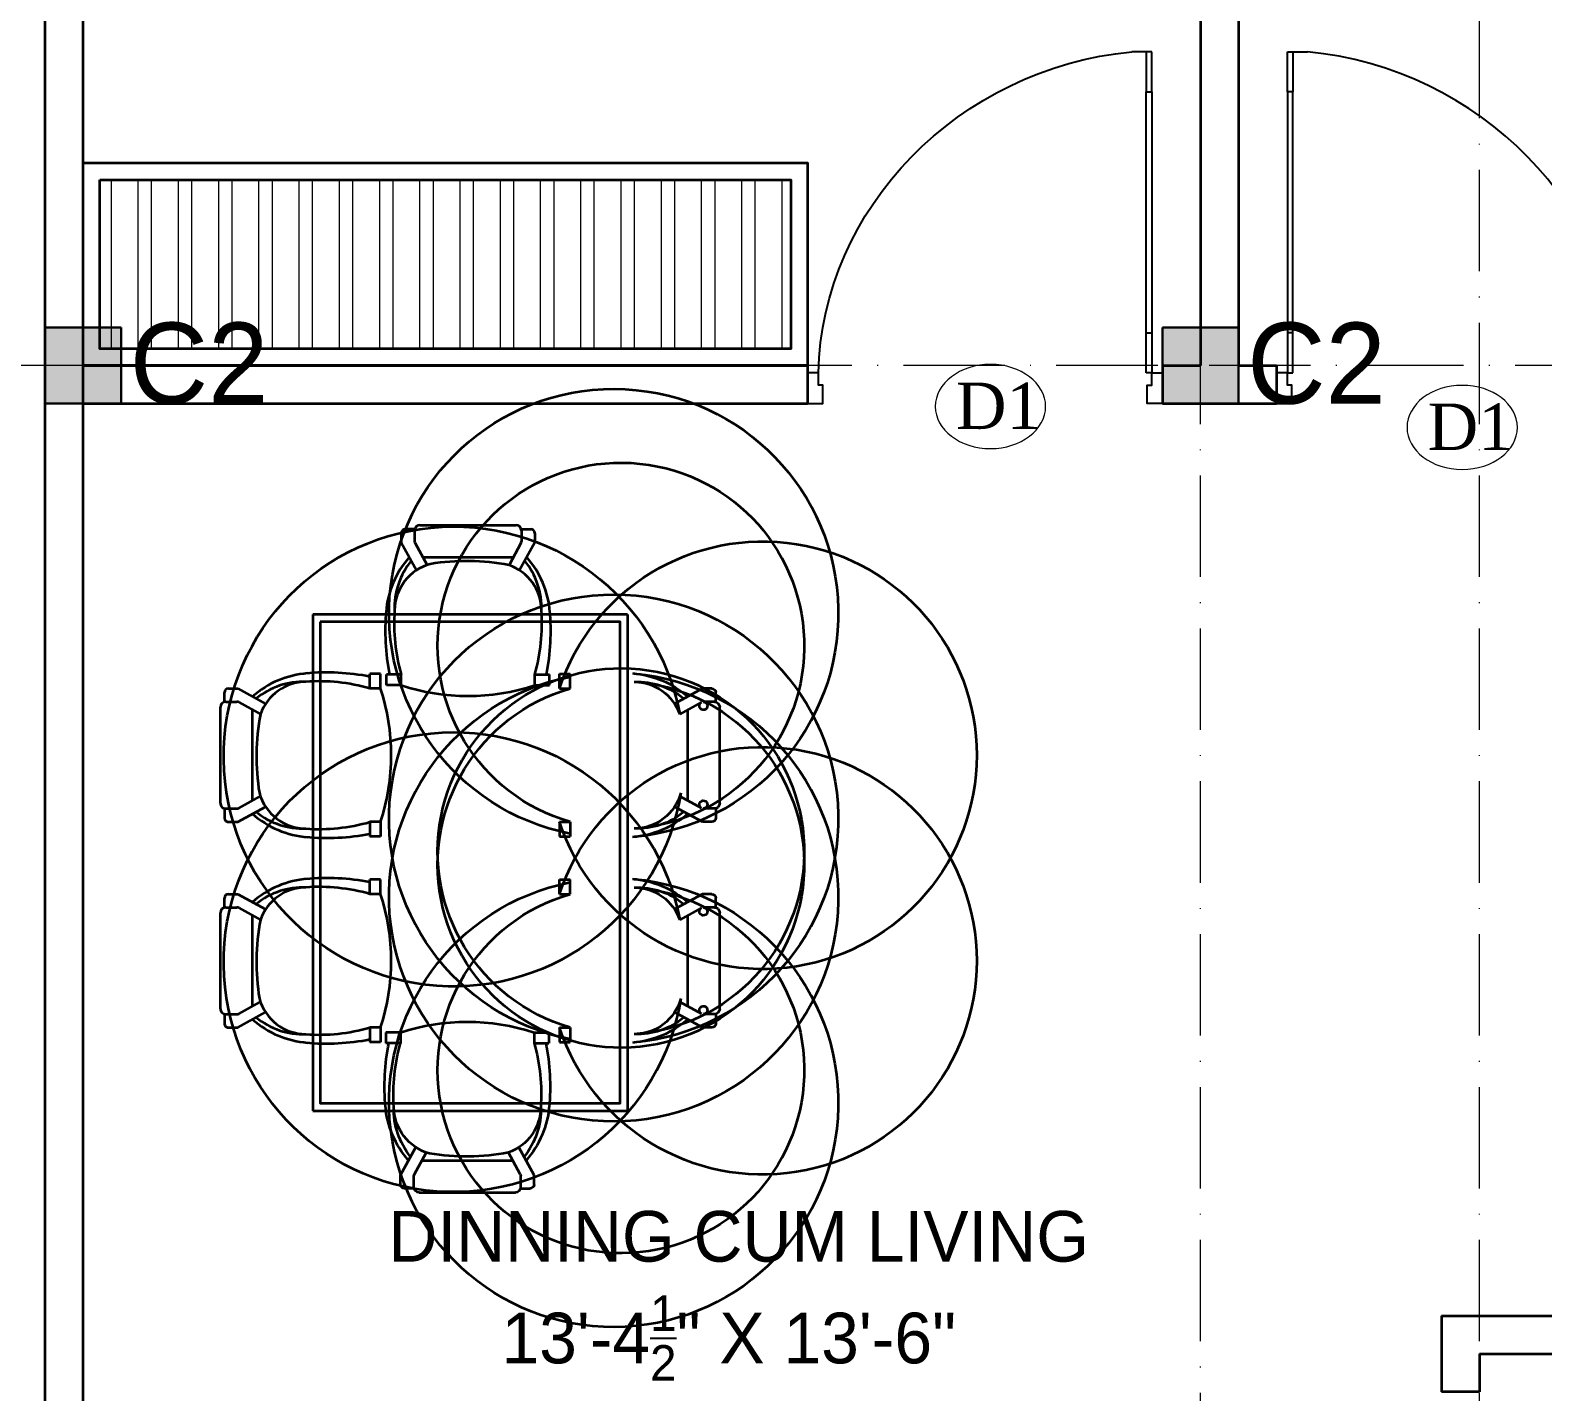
# Model space of a CAD drawing. Header units: millimetres. Extents: x -6808 to 215771, y -89660 to -16303.
# Drawn here: x 108520.9 to 108699.9, y -49764.1 to -49602.9 of the extents above; entities that cross this region are included whole.
import ezdxf

# ---------------------------------------------------------------- set-up
doc = ezdxf.new("R2010")
doc.units = ezdxf.units.MM
doc.header["$PDMODE"] = 35
doc.linetypes.add('ACAD_ISO10W100', pattern=[18, 12, -3, 0, -3])
doc.linetypes.add('DASHED', pattern=[0.75, 0.5, -0.25])
doc.layers.get('0').update_dxf_attribs({"color": 8})
doc.layers.add('AR.furniture', color=7, linetype='Continuous', lineweight=35, true_color=0x009e9e)
for name, color, linetype, lineweight in [('CHAUKHAT', 32, 'Continuous', 30), ('col.center', 5, 'ACAD_ISO10W100', 15), ('column', 5, 'Continuous', 30), ('dim2', 6, 'Continuous', 20), ('text', 7, 'Continuous', 25), ('wall', 7, 'Continuous', 35)]:
    doc.layers.add(name, color=color, linetype=linetype, lineweight=lineweight)
doc.layers.add('NET 01', color=8, linetype='Continuous')
doc.styles.add('SAJ', font='eurr____.ttf')
doc.styles.get("Standard").update_dxf_attribs({"font": 'times.ttf'})
doc.dimstyles.new('SAJ', dxfattribs={"dimtxt": 5, "dimasz": 2, "dimexe": 1, "dimexo": 1, "dimgap": 0.09375, "dimtad": 0, "dimdec": 1, "dimzin": 0, "dimdsep": 46, "dimlunit": 4, "dimtxsty": 'SAJ', "dimblk": 'OBLIQUE', "dimcen": 0.125, "dimdle": 0.375, "dimadec": 0, "dimazin": 0, "dimtfac": 1, "dimtdec": 1, "dimtofl": 0, "dimtmove": 0, "dimatfit": 3, "dimldrblk": 'OBLIQUE', "dimfxl": 1, "dimtolj": 1, "dimtzin": 0, "dimlwd": 5, "dimlwe": 5, "dimarcsym": 1})

# ---------------------------------------------------------------- blocks, each defined once
blk = doc.blocks.new('QEWFWE')
at = {"layer": 'NET 01'}
for p, q in [((238503.45, 15011.85), (238503.45, 15015.77)), ((238503.45, 15015.77), (238505.41, 15015.77)), ((238503.98, 15015.77), (238503.98, 15011.85)), ((238503.98, 15011.85), (238503.45, 15011.85)), ((238503.45, 15011.85), (238503.45, 14988.32)), ((238503.98, 14988.32), (238503.98, 15011.85)), ((238503.45, 14988.32), (238503.45, 14984.4)), ((238503.98, 14988.32), (238503.45, 14988.32)), ((238503.98, 14984.4), (238503.98, 14988.32)), ((238503.45, 14984.4), (238503.98, 14984.4))]:
    blk.add_line(p, q, dxfattribs=at)
for points in [[(238503.45, 14984.4), (238502.4, 14984.4), (238502.4, 14981.4), (238503.9, 14981.4), (238503.9, 14982.9), (238503.9, 14983.2), (238503.45, 14983.2)], [(238536.02, 14984.4), (238537.07, 14984.4), (238537.07, 14981.4), (238535.57, 14981.4), (238535.57, 14982.9), (238535.57, 14983.2), (238536.02, 14983.2)]]:
    blk.add_lwpolyline(points, close=True, dxfattribs=at)
blk.add_ellipse((238504.18, 14985.62), major_axis=(-29.27, 13.54), ratio=0.925766, start_param=-2.718612, end_param=-1.204625, dxfattribs=at)
blk = doc.blocks.new('_Oblique')
at = {"color": 0, "linetype": 'ByBlock', "lineweight": -2}
blk.add_line((-0.5, -0.5), (0.5, 0.5), dxfattribs=at)
blk = doc.blocks.new('*D608')
at = {"layer": 'Defpoints', "color": 0, "transparency": 16777216}
for p in [(108501.95, -49428.08), (108522.63, -49428.08), (108522.63, -50028.08)]:
    blk.add_point(p, dxfattribs=at)
at = {"layer": 'dim2', "color": 0, "linetype": 'DASHED', "lineweight": 5, "transparency": 16777216}
for p, q in [((108521.63, -49428.08), (108500.95, -49428.08)), ((108501.95, -49427.7), (108501.95, -49718.98)), ((108501.95, -50028.45), (108501.95, -49737.18)), ((108521.63, -50028.08), (108500.95, -50028.08))]:
    blk.add_line(p, q, dxfattribs=at)
at = {"layer": 'dim2', "color": 0, "lineweight": 5, "transparency": 16777216, "xscale": 2, "yscale": 2, "zscale": 2}
for p, rotation in [((108501.95, -49428.08), 90), ((108501.95, -50028.08), 270)]:
    blk.add_blockref('_Oblique', p, dxfattribs=dict(at, rotation=rotation))
at = {"layer": 'dim2', "color": 0, "transparency": 16777216, "insert": (108501.95, -49728.08), "char_height": 12, "attachment_point": 5, "rotation": 90, "style": 'SAJ'}
blk.add_mtext("\\A1;50'", dxfattribs=at)
blk = doc.blocks.new('A$C32B276F4')
at = {"layer": 'column'}
blk.add_hatch(color=256, dxfattribs=at).paths.add_polyline_path([(9, 0), (9, 9), (0, 9), (0, 0)])
for p, q in [((0, 0), (0, 9)), ((0, 9), (9, 9)), ((9, 9), (9, 0)), ((9, 0), (0, 0))]:
    blk.add_line(p, q, dxfattribs=at)
at = {"layer": 'col.center', "linetype": 'ByBlock', "insert": (10.02, 9.59), "char_height": 9.6, "width": 293.6941, "attachment_point": 1, "style": 'SAJ'}
blk.add_mtext('\\A1;{\\fCentury Gothic|b0|i0|c0|p34;C2}', dxfattribs=at)
blk = doc.blocks.new('Chair-16')
at = {"layer": 'AR.furniture'}
for p, q in [((-184.6, 397.6), (175.4, 397.6)), ((-254.6, 367.6), (-254.6, 332.6)), ((-203.9, 382.6), (-239.6, 382.6)), ((-204.6, 377.6), (-204.6, 336.4)), ((194.8, 382.6), (230.4, 382.6)), ((195.4, 377.6), (195.4, 336.4)), ((245.4, 367.6), (245.4, 332.6)), ((-254.6, 332.6), (-197.6, 228.3)), ((-202.7, 329.2), (-159.2, 249.5)), ((193.6, 329.2), (149.2, 247.8)), ((245.4, 332.6), (188.5, 228.3)), ((-174.6, 277.6), (165.4, 277.6)), ((-254.6, -162.4), (-309.6, -162.4)), ((-309.6, -202.4), (-309.6, -162.4)), ((-254.6, -202.4), (-254.6, -162.4)), ((245.4, -162.4), (300.4, -162.4)), ((245.4, -202.4), (245.4, -162.4)), ((300.4, -202.4), (300.4, -162.4)), ((-254.6, -202.4), (-309.6, -202.4)), ((245.4, -202.4), (300.4, -202.4))]:
    blk.add_line(p, q, dxfattribs=at)
for centre, radius, start, end in [((-184.6, 377.6), 20, 90, 180), ((175.4, 377.6), 20, 0, 90), ((-239.6, 367.6), 15, 90, 180), ((230.4, 367.6), 15, 0, 90), ((-189.6, 336.4), 15, 180, 208.6105), ((180.4, 336.4), 15, 331.3895, 0), ((44.2, 43.1), 356.8, 138.8912, 175.4463), ((-1.5, 87.4), 278.3, 140.7274, 182.0165), ((-97.3, 76.1), 182.3, 105.5248, 179.5284), ((-9.6, -598.8), 861.4, 79.3791, 99.1193), ((88.2, 76.1), 182.3, 0.4716, 70.4386), ((-7.6, 87.4), 278.3, 357.9835, 39.2726), ((-53.3, 43.1), 356.8, 4.5537, 41.1088), ((526.8, 0.4), 841.3, 174.7373, 191.161), ((405, 27.6), 686.4, 175.8227, 196.071), ((405, 27.6), 686.4, 175.8227, 196.071), ((-414.1, 27.6), 686.4, 343.929, 4.1773), ((-535.9, 0.4), 841.3, 348.839, 5.2627), ((-4.6, 558.8), 801.2, 251.8194, 288.1806)]:
    blk.add_arc(centre, radius, start, end, dxfattribs=at)
blk = doc.blocks.new('CHAIR_2')
at = {"xscale": 0.0361241177587824, "yscale": 0.0361241177587824, "zscale": 0.0361241177587824}
blk.add_blockref('Chair-16', (0.16, 8.76), dxfattribs=at)
blk = doc.blocks.new('A$C7EFD69F7')
at = {"xscale": 25.4, "yscale": 25.4, "zscale": 25.4}
blk.add_blockref('CHAIR_2', (283.3, -1.5), dxfattribs=at)
blk = doc.blocks.new('vgdrste')
at = {"layer": 'AR.furniture'}
for p, q in [((106974.36, -34877.92), (106974.36, -34922.61)), ((106974.36, -34877.92), (107044.86, -34877.92)), ((107044.86, -34922.61), (107044.86, -34877.92)), ((106974.36, -34922.61), (107044.86, -34922.61))]:
    blk.add_line(p, q, dxfattribs=at)
blk.add_lwpolyline([(106975.41, -34921.56), (107043.81, -34921.56), (107043.81, -34878.97), (106975.41, -34878.97)], close=True, dxfattribs=at)
at = {"layer": 'AR.furniture', "linetype": 'Continuous', "xscale": -0.0413256028276209, "yscale": 0.0413256023310126, "zscale": 0.0413256024617466}
for p in [(107006.05, -34889.02), (107035.26, -34889.02)]:
    blk.add_blockref('A$C7EFD69F7', p, dxfattribs=at)
at = {"layer": 'AR.furniture', "linetype": 'Continuous'}
for p, xscale, yscale, zscale, rotation in [((106985.86, -34912.26), 0.0413256023310126, 0.0413256023310126, 0.0413256023310126, 90), ((107032.27, -34912.36), -0.0413256023310126, 0.0413256023310126, 0.0413256024617466, 270), ((107006.05, -34911.51), 0.0413256028276209, 0.0413256028276209, 0.0413256028276209, 180), ((107035.26, -34911.51), 0.0413256028276209, 0.0413256028276209, 0.0413256028276209, 180)]:
    blk.add_blockref('A$C7EFD69F7', p, dxfattribs=dict(at, xscale=xscale, yscale=yscale, zscale=zscale, rotation=rotation))
blk = doc.blocks.new('dge')
at = {"layer": 'CHAUKHAT', "lineweight": 9, "ltscale": 2, "extrusion": (0, 0, -1)}
blk.add_ellipse((69740.43, -34180.61), major_axis=(-6.53, 0), ratio=0.763106, dxfattribs=at)
at = {"layer": 'CHAUKHAT', "lineweight": 30, "insert": (69736.33, -34177.78), "char_height": 5.5, "width": 180.3968, "attachment_point": 1}
blk.add_mtext('\\A1;D1', dxfattribs=at)

msp = doc.modelspace()

# ---------------------------------------------------------------- hatches: boundary and pattern name
at = {"layer": 'AR.furniture', "lineweight": 5}
h = msp.add_hatch(dxfattribs=at)
h.set_pattern_fill('ANSI32', color=256, scale=0.5, angle=45, style=0)
h.set_pattern_definition([(90, (1848.8927, 3093.9483), (-4.7625, 4e-15), []), (90, (1850.48, 3095.536), (-4.7625, 4e-15), [])])
h.paths.add_polyline_path([(108529.131, -49620.578), (108529.131, -49640.578), (108610.881, -49640.578), (108610.881, -49620.578)])

# ---------------------------------------------------------------- linework, layer by layer
at = {"layer": 'AR.furniture'}
for points in [[(108527.131, -49618.578), (108612.881, -49618.578), (108612.881, -49642.578), (108527.131, -49642.578)], [(108529.131, -49620.578), (108610.881, -49620.578), (108610.881, -49640.578), (108529.131, -49640.578)]]:
    msp.add_lwpolyline(points, close=True, dxfattribs=at)
at = {"layer": 'col.center'}
for p, q in [((108527.131, -50065.801), (108527.131, -49398.078)), ((108659.381, -50065.801), (108659.381, -49398.078)), ((108692.381, -50065.801), (108692.381, -49398.078)), ((108853.411, -49642.578), (108478.123, -49642.578))]:
    msp.add_line(p, q, dxfattribs=at)
at = {"layer": 'wall', "color": 1}
for p, q in [((108522.631, -50028.078), (108522.631, -49428.078)), ((108527.131, -49951.578), (108527.131, -49492.578)), ((108659.381, -49492.578), (108659.381, -49642.578)), ((108663.881, -49492.578), (108663.881, -49642.578)), ((108527.131, -49642.578), (108612.881, -49642.578)), ((108612.881, -49642.578), (108612.881, -49647.078)), ((108663.881, -49642.578), (108668.381, -49642.578)), ((108668.381, -49642.578), (108668.381, -49647.078)), ((108527.131, -49647.078), (108612.881, -49647.078)), ((108654.881, -49647.078), (108668.381, -49647.078)), ((108687.881, -49755.078), (108716.506, -49755.078)), ((108687.881, -49755.078), (108687.881, -49764.078)), ((108692.381, -49759.578), (108716.506, -49759.578)), ((108692.381, -49759.578), (108692.381, -49764.078)), ((108692.381, -49764.078), (108687.881, -49764.078))]:
    msp.add_line(p, q, dxfattribs=at)
at = {"layer": 'wall'}
for q in [(108659.381, -49642.578), (108654.881, -49647.078)]:
    msp.add_line((108654.881, -49642.578), q, dxfattribs=at)

# ---------------------------------------------------------------- block references
at = {"linetype": 'ByBlock', "lineweight": 20, "yscale": 1.211467555345734, "zscale": 1.211467555345734}
for p, xscale in [((397592.797, -67796.552), -1.211467555345734), ((-180269.536, -67796.552), 1.211467555345734)]:
    msp.add_blockref('QEWFWE', p, dxfattribs=dict(at, xscale=xscale))
at = {"layer": 'AR.furniture', "linetype": 'ByBlock', "xscale": 0.8333333333333331, "yscale": 0.8333333333333331, "zscale": 0.8333333333333331, "rotation": 270}
msp.add_blockref('vgdrste', (137656.484, 39473.248), dxfattribs=at)
at = {"layer": 'CHAUKHAT', "lineweight": 9}
for p in [(38894.087, -15466.81), (38949.919, -15469.288)]:
    msp.add_blockref('dge', p, dxfattribs=at)
at = {"layer": 'column'}
for p in [(108522.631, -49647.078), (108654.881, -49647.078)]:
    msp.add_blockref('A$C32B276F4', p, dxfattribs=at)

# ---------------------------------------------------------------- texts
at = {"layer": 'text', "ltscale": 2, "insert": (108556.584, -49742.671), "char_height": 6, "width": 244.74508, "attachment_point": 1, "style": 'SAJ'}
msp.add_mtext('\\A1;{\\fCentury Gothic|b0|i0|c0|p34;   DINNING CUM LIVING\\P         13\'-4\\H0.7x;\\S1/2;\\H1.4286x;" X 13\'-6"}', dxfattribs=at)

# ---------------------------------------------------------------- dimensions: what is measured, and where the dimension line sits
at = {"layer": 'dim2'}
dim = msp.add_aligned_dim(p1=(108522.631, -50028.078), p2=(108522.631, -49428.078), distance=20.682, dimstyle='SAJ', override={"dimtxt": 12}, dxfattribs=at)
dim.commit()
dim.dimension.update_dxf_attribs({"geometry": '*D608', "text_midpoint": (108501.948, -49728.078)})

doc.saveas('drawing.dxf')
